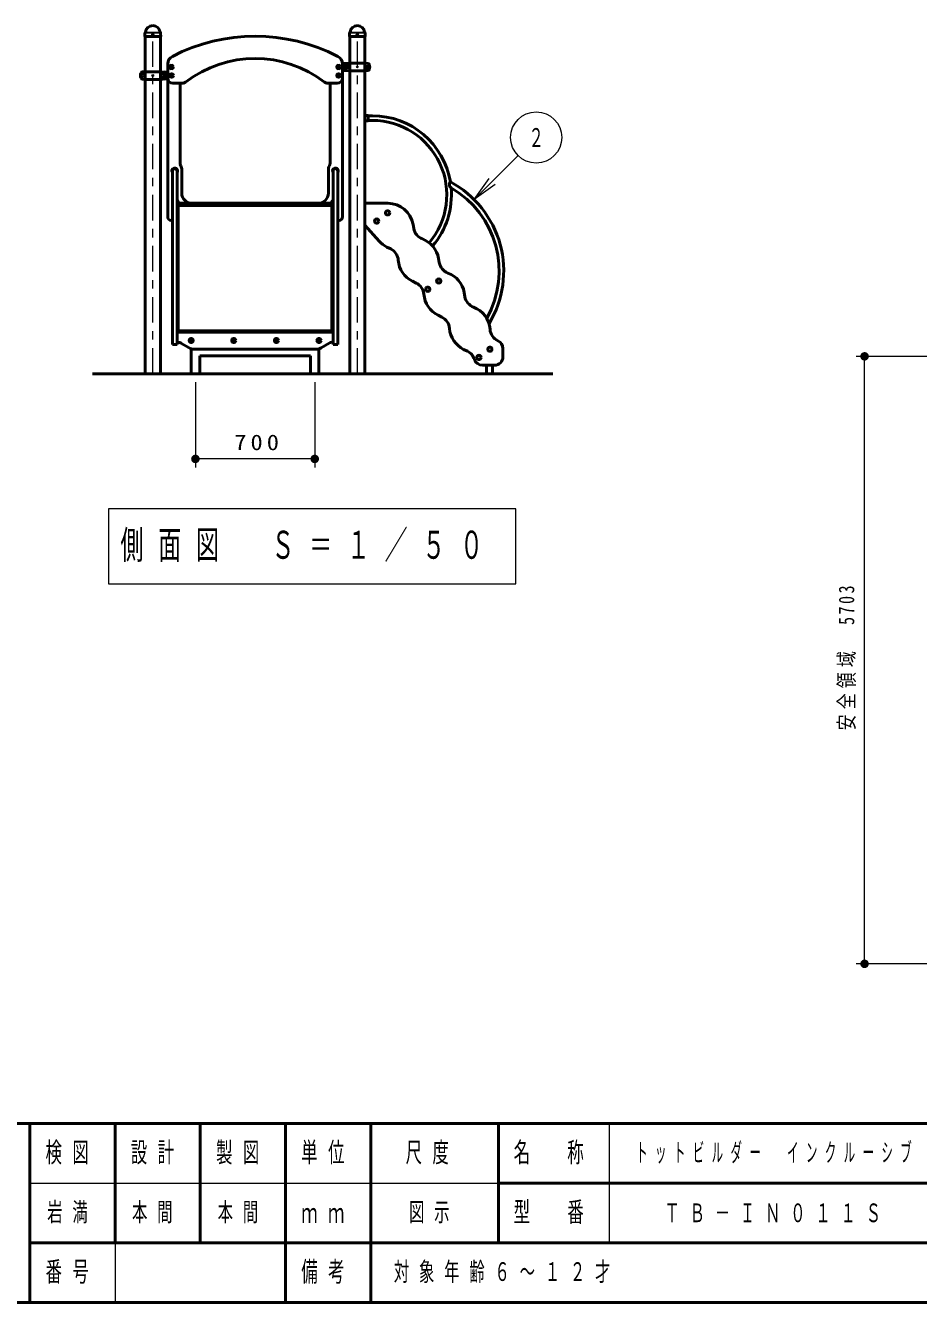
# Model space of a CAD drawing. Units: millimetres on the paper, scale 1:50. Extents: x -385 to 0, y 0 to 267.
# Drawn here: x -243 to -138.2, y 0 to 149.9 of the extents above; entities that cross this region are included whole.
import ezdxf
from ezdxf.enums import TextEntityAlignment as Align

# ---------------------------------------------------------------- set-up
doc = ezdxf.new("R2010")
doc.units = ezdxf.units.MM
doc.linetypes.add('USER1', pattern=[4.5, 2.5, -2])
doc.linetypes.add('USER2', pattern=[6, 3, -1, 1, -1])
doc.layers.add('LY_1', color=140, linetype='Continuous', lineweight=50)
doc.styles.add('ＭＳ ゴシック', font='')
doc.styles.get('ＭＳ ゴシック').set_extended_font_data('MS Gothic')

# ---------------------------------------------------------------- blocks, each defined once
blk = doc.blocks.new('filled_dot')
at = {"color": 0, "linetype": 'Continuous', "lineweight": -2, "const_width": 1.25}
blk.add_lwpolyline([(-0.625, 0, 1), (0.625, 0, 1)], format="xyb", close=True, dxfattribs=at)

msp = doc.modelspace()

# ---------------------------------------------------------------- linework, layer by layer
at = {"layer": 'LY_1'}
for p, q in [((-228.996, 148.586), (-228.988, 148.982)), ((-228.986, 148.576), (-228.996, 148.586)), ((-228.986, 148.576), (-227.148, 148.576)), ((-228.963, 149.04), (-228.941, 149.062)), ((-228.958, 108.996), (-228.958, 148.576)), ((-227.171, 149.04), (-227.193, 149.062)), ((-227.176, 108.996), (-227.176, 148.576)), ((-227.138, 148.586), (-227.148, 148.576)), ((-227.138, 148.586), (-227.146, 148.982)), ((-204.996, 148.586), (-204.988, 148.982)), ((-204.986, 148.576), (-204.996, 148.586)), ((-204.986, 148.576), (-203.148, 148.576)), ((-204.963, 149.04), (-204.941, 149.062)), ((-204.958, 108.996), (-204.958, 148.576)), ((-203.171, 149.04), (-203.193, 149.062)), ((-203.176, 108.996), (-203.176, 148.576)), ((-203.138, 148.586), (-203.148, 148.576)), ((-203.138, 148.586), (-203.146, 148.982)), ((-205.817, 143.696), (-205.817, 145.412)), ((-205.617, 145.391), (-205.817, 145.376)), ((-204.987, 145.446), (-205.617, 145.391)), ((-203.147, 145.446), (-204.987, 145.446)), ((-203.147, 145.446), (-202.831, 145.418)), ((-228.987, 144.446), (-229.303, 144.418)), ((-228.987, 144.446), (-227.147, 144.446)), ((-227.147, 144.446), (-226.517, 144.391)), ((-226.517, 144.391), (-226.317, 144.376)), ((-226.317, 143.696), (-226.317, 145.354)), ((-226.317, 127.396), (-226.317, 145.071)), ((-225.947, 145.042), (-225.867, 145.088)), ((-225.947, 145.042), (-225.947, 144.949)), ((-225.947, 144.949), (-225.867, 144.903)), ((-225.947, 144.042), (-225.867, 144.088)), ((-225.947, 144.042), (-225.947, 143.949)), ((-225.947, 143.949), (-225.867, 143.903)), ((-225.867, 145.088), (-225.787, 145.042)), ((-225.867, 144.903), (-225.787, 144.949)), ((-225.867, 144.088), (-225.787, 144.042)), ((-225.867, 143.903), (-225.787, 143.949)), ((-225.787, 145.042), (-225.787, 144.949)), ((-225.787, 144.042), (-225.787, 143.949)), ((-206.347, 145.042), (-206.267, 145.088)), ((-206.347, 145.042), (-206.347, 144.949)), ((-206.347, 144.949), (-206.267, 144.903)), ((-206.347, 144.042), (-206.267, 144.088)), ((-206.347, 144.042), (-206.347, 143.949)), ((-206.347, 143.949), (-206.267, 143.903)), ((-206.267, 145.088), (-206.187, 145.042)), ((-206.267, 144.903), (-206.187, 144.949)), ((-206.267, 144.088), (-206.187, 144.042)), ((-206.267, 143.903), (-206.187, 143.949)), ((-206.187, 145.042), (-206.187, 144.949)), ((-206.187, 144.042), (-206.187, 143.949)), ((-205.817, 127.396), (-205.817, 145.071)), ((-205.617, 144.601), (-205.817, 144.615)), ((-204.987, 144.546), (-205.617, 144.601)), ((-203.147, 144.546), (-204.987, 144.546)), ((-203.147, 144.546), (-202.831, 144.573)), ((-228.987, 143.546), (-229.303, 143.573)), ((-228.987, 143.546), (-227.147, 143.546)), ((-227.147, 143.546), (-226.517, 143.601)), ((-226.517, 143.601), (-226.312, 143.616)), ((-225.717, 143.096), (-224.581, 143.096)), ((-224.867, 143.096), (-224.867, 133.693)), ((-206.417, 143.096), (-207.553, 143.096)), ((-207.267, 143.096), (-207.267, 133.693)), ((-202.795, 139.316), (-203.176, 139.316)), ((-202.795, 139.316), (-203.176, 139.316)), ((-202.795, 138.676), (-203.176, 138.676)), ((-202.795, 138.676), (-203.176, 138.676)), ((-202.795, 139.316), (-202.795, 138.676)), ((-202.795, 139.316), (-202.795, 138.676)), ((-202.301, 139.268), (-202.795, 139.268)), ((-202.301, 138.724), (-202.795, 138.724)), ((-225.771, 132.796), (-225.771, 112.408)), ((-225.227, 132.796), (-225.227, 112.408)), ((-224.667, 130.196), (-224.667, 132.919)), ((-207.467, 130.196), (-207.467, 132.919)), ((-206.907, 132.796), (-206.907, 112.408)), ((-206.363, 132.796), (-206.363, 112.408)), ((-225.087, 114.041), (-225.087, 129.158)), ((-225.087, 128.996), (-207.047, 128.996)), ((-207.047, 114.041), (-207.047, 129.158)), ((-200.488, 128.996), (-203.176, 128.996)), ((-225.087, 128.736), (-207.047, 128.736)), ((-225.917, 126.996), (-225.771, 126.996)), ((-206.217, 126.996), (-206.363, 126.996)), ((-203.176, 126.422), (-201.511, 124.551)), ((-197.448, 126.034), (-197.535, 126.526)), ((-200.149, 123.635), (-200.597, 123.856)), ((-194.448, 122.034), (-194.535, 122.526)), ((-197.149, 119.635), (-197.597, 119.856)), ((-191.448, 118.034), (-191.535, 118.526)), ((-194.149, 115.635), (-194.597, 115.856)), ((-225.227, 114.041), (-206.907, 114.041)), ((-225.227, 112.408), (-225.771, 112.408)), ((-225.227, 113.881), (-206.907, 113.881)), ((-224.774, 112.595), (-223.818, 112.043)), ((-207.36, 112.595), (-208.317, 112.043)), ((-206.363, 112.408), (-206.907, 112.408)), ((-223.567, 108.996), (-223.567, 111.935)), ((-223.238, 111.888), (-208.897, 111.888)), ((-216.067, 111.092), (-222.567, 111.092)), ((-222.567, 108.996), (-222.567, 111.092)), ((-216.067, 111.092), (-209.567, 111.092)), ((-209.567, 108.996), (-209.567, 111.092)), ((-208.567, 108.996), (-208.567, 111.935)), ((-191.149, 111.635), (-191.597, 111.856)), ((-186.982, 110.996), (-186.982, 111.96)), ((-187.982, 109.996), (-189.382, 109.996)), ((-188.897, 108.996), (-188.897, 109.996)), ((-188.217, 108.996), (-188.217, 109.996)), ((-235.127, 108.996), (-181.116, 108.996)), ((-242.5, 21), (-242.5, 0)), ((-232.5, 21), (-232.5, 7)), ((-222.5, 21), (-222.5, 7)), ((-212.5, 21), (-212.5, 0)), ((-202.5, 21), (-202.5, 7)), ((-187.5, 21), (-187.5, 7)), ((-187.5, 14), (-70, 14)), ((-242.5, 7), (0, 7)), ((-202.5, 7), (-202.5, 0))]:
    msp.add_line(p, q, dxfattribs=at)
at = {"layer": 'LY_1', "color": 7, "lineweight": 13}
for p, q in [((-228.96, 149.006), (-227.174, 149.006)), ((-228.924, 149.076), (-227.213, 149.076)), ((-204.96, 149.006), (-203.174, 149.006)), ((-204.924, 149.076), (-203.213, 149.076)), ((-229.402, 143.811), (-229.402, 144.18)), ((-229.032, 144.18), (-229.402, 144.18)), ((-227.102, 144.18), (-226.732, 144.18)), ((-226.732, 143.811), (-226.732, 144.18)), ((-205.402, 144.811), (-205.402, 145.18)), ((-205.032, 145.18), (-205.402, 145.18)), ((-205.032, 144.811), (-205.402, 144.811)), ((-203.102, 145.18), (-202.732, 145.18)), ((-203.102, 144.811), (-202.732, 144.811)), ((-202.732, 144.811), (-202.732, 145.18)), ((-229.032, 143.811), (-229.402, 143.811)), ((-227.102, 143.811), (-226.732, 143.811)), ((-190.368, 129.434), (-185.2, 134.602)), ((-190.368, 129.434), (-188.6, 131.909)), ((-190.368, 129.434), (-188.246, 131.555)), ((-187.893, 131.202), (-190.368, 129.434)), ((-225.194, 112.708), (-225.227, 112.708)), ((-206.94, 112.708), (-206.907, 112.708)), ((-78.082, 111.034), (-145.551, 111.034)), ((-144.551, 39.742), (-144.551, 111.034)), ((-223.067, 107.996), (-223.067, 97.996)), ((-209.067, 107.996), (-209.067, 97.996)), ((-209.067, 98.996), (-223.067, 98.996)), ((-233.265, 93.133), (-233.265, 84.333)), ((-185.465, 93.133), (-233.265, 93.133)), ((-185.465, 84.333), (-185.465, 93.133)), ((-233.265, 84.333), (-185.465, 84.333)), ((-76.384, 39.742), (-145.551, 39.742)), ((-174.5, 21), (-174.5, 7)), ((-242.5, 14), (-187.5, 14)), ((-232.5, 7), (-232.5, 0))]:
    msp.add_line(p, q, dxfattribs=at)
at = {"layer": 'LY_1', "color": 7, "linetype": 'USER2', "lineweight": 13}
for p, q in [((-228.067, 108.996), (-228.067, 148.996)), ((-204.067, 108.996), (-204.067, 148.996))]:
    msp.add_line(p, q, dxfattribs=at)
at = {"layer": 'LY_1', "color": 7, "linetype": 'USER1', "lineweight": 13}
msp.add_line((-206.363, 126.996), (-206.317, 126.996), dxfattribs=at)
at = {"layer": 'LY_1', "color": 7}
for p, q in [((-385, 21), (0, 21)), ((-385, 0), (0, 0))]:
    msp.add_line(p, q, dxfattribs=at)
at = {"layer": 'LY_1'}
for centre, radius in [((-228.067, 148.736), 0.06), ((-204.067, 148.736), 0.06), ((-225.867, 144.996), 0.21), ((-225.867, 143.996), 0.21), ((-225.867, 143.996), 0.15), ((-206.267, 144.996), 0.21), ((-206.267, 143.996), 0.21), ((-206.267, 144.996), 0.15), ((-206.267, 143.996), 0.15), ((-200.517, 127.876), 0.25), ((-201.797, 126.916), 0.25), ((-194.517, 119.876), 0.25), ((-195.797, 118.916), 0.25), ((-223.567, 112.896), 0.24), ((-223.567, 112.896), 0.13), ((-218.567, 112.896), 0.24), ((-218.567, 112.896), 0.13), ((-213.567, 112.896), 0.24), ((-213.567, 112.896), 0.13), ((-208.567, 112.896), 0.24), ((-208.567, 112.896), 0.13), ((-189.797, 110.916), 0.25), ((-188.517, 111.876), 0.25)]:
    msp.add_circle(centre, radius, dxfattribs=at)
at = {"layer": 'LY_1', "color": 7, "lineweight": 13}
for centre, radius in [((-229.217, 143.996), 0.185), ((-229.217, 143.996), 0.1), ((-228.067, 143.996), 0.1), ((-226.917, 143.996), 0.185), ((-226.917, 143.996), 0.1), ((-225.867, 144.996), 0.11), ((-225.867, 143.996), 0.11), ((-206.267, 144.996), 0.11), ((-206.267, 143.996), 0.11), ((-205.217, 144.996), 0.185), ((-205.217, 144.996), 0.1), ((-204.067, 144.996), 0.1), ((-202.917, 144.996), 0.185), ((-202.917, 144.996), 0.1), ((-183.078, 136.723), 3), ((-200.517, 127.876), 0.171), ((-201.797, 126.916), 0.171), ((-194.517, 119.876), 0.171), ((-195.797, 118.916), 0.171), ((-189.797, 110.916), 0.171), ((-188.517, 111.876), 0.171)]:
    msp.add_circle(centre, radius, dxfattribs=at)
at = {"layer": 'LY_1', "color": 7, "linetype": 'USER1', "lineweight": 13}
for centre in [(-225.867, 144.996), (-225.867, 143.996), (-206.267, 144.996), (-206.267, 143.996)]:
    msp.add_circle(centre, 0.125, dxfattribs=at)
at = {"layer": 'LY_1'}
for centre, radius, start, end in [((-228.067, 148.996), 0.864, 90, 173.3676), ((-228.067, 148.996), 0.864, 6.6324, 90), ((-204.067, 148.996), 0.864, 90, 173.3676), ((-204.067, 148.996), 0.864, 6.6324, 90), ((-228.904, 148.981), 0.084, 135, 178.99605), ((-228.981, 149.102), 0.056, 315, 353.3676), ((-227.153, 149.102), 0.056, 186.6324, 225), ((-227.23, 148.981), 0.084, 1.00395, 45), ((-216.067, 127.388), 21.207, 62.75771, 117.24229), ((-204.904, 148.981), 0.084, 135, 178.99605), ((-204.981, 149.102), 0.056, 315, 353.3676), ((-203.153, 149.102), 0.056, 186.6324, 225), ((-203.23, 148.981), 0.084, 1.00395, 45), ((-225.317, 145.354), 1, 117.24229, 180), ((-216.067, 132.649), 13.347, 52.37875, 127.62125), ((-206.817, 145.354), 1, 0, 62.75771), ((-205.285, 145.219), 0.2, 95, 163.80375), ((-202.849, 145.219), 0.2, 16.19625, 85), ((-228.517, 143.996), 1, 163.80375, 196.19625), ((-229.285, 144.219), 0.2, 95, 163.80375), ((-226.849, 144.219), 0.2, 16.19625, 85), ((-227.617, 143.996), 1, 343.80375, 16.19625), ((-204.517, 144.996), 1, 163.80375, 196.19625), ((-205.285, 144.773), 0.2, 196.19625, 265), ((-202.849, 144.773), 0.2, 275, 343.80375), ((-203.617, 144.996), 1, 343.80375, 16.19625), ((-229.285, 143.773), 0.2, 196.19625, 265), ((-226.849, 143.773), 0.2, 275, 343.80375), ((-225.717, 143.696), 0.6, 180, 270), ((-224.581, 143.696), 0.6, 270, 307.62125), ((-207.553, 143.696), 0.6, 232.37875, 270), ((-206.417, 143.696), 0.6, 270, 0), ((-202.301, 129.996), 9.272, 9.35026, 90), ((-202.301, 129.996), 8.728, 319.8063, 90), ((-224.267, 133.693), 0.6, 180, 208.95502), ((-225.667, 132.919), 1, 0, 28.95502), ((-206.467, 132.919), 1, 151.04498, 180), ((-207.867, 133.693), 0.6, 331.04498, 0), ((-225.499, 132.796), 0.33, 325.51176, 214.48824), ((-225.499, 132.796), 0.272, 0, 180), ((-206.635, 132.796), 0.33, 325.51176, 214.48824), ((-206.635, 132.796), 0.272, 0, 180), ((-202.301, 129.996), 9.272, 319.61733, 5.17064), ((-192.813, 131.204), 0.452, 138.76328, 235.75762), ((-198.762, 121.039), 11.872, 328.70731, 61.79978), ((-198.762, 121.039), 11.328, 330.6897, 59.81513), ((-225.287, 129.158), 0.2, 0, 72.5424), ((-223.467, 130.196), 1.2, 180, 269.06068), ((-224.004, 129.056), 0.06, 270, 64.79124), ((-208.667, 130.196), 1.2, 270.93932, 0), ((-208.13, 129.056), 0.06, 115.20876, 270), ((-206.847, 129.158), 0.2, 107.4576, 180), ((-200.488, 125.996), 3, 10, 90), ((-225.917, 127.396), 0.4, 180, 270), ((-206.217, 127.396), 0.4, 270, 0), ((-195.872, 126.312), 1.6, 190, 249.42056), ((-199.27, 126.547), 3, 221.68267, 243.73979), ((-197.489, 122.005), 3, 10, 69.42056), ((-200.857, 122.2), 1.6, 4.31923, 63.7398), ((-196.27, 122.547), 3, 184.31923, 243.73979), ((-192.872, 122.312), 1.6, 190, 249.42056), ((-194.489, 118.005), 3, 10, 69.42056), ((-197.857, 118.2), 1.6, 4.31923, 63.7398), ((-193.27, 118.547), 3, 184.31923, 243.73979), ((-189.872, 118.312), 1.6, 190, 249.42056), ((-194.857, 114.2), 1.6, 4.31923, 63.7398), ((-191.489, 114.005), 3, 3.98254, 69.42056), ((-190.27, 114.547), 3, 184.31923, 243.73979), ((-186.9, 114.325), 1.6, 183.98254, 245.41667), ((-225.194, 111.868), 0.84, 60, 90), ((-206.94, 111.868), 0.84, 90, 120), ((-187.982, 111.96), 1, 0, 65.41667), ((-223.238, 113.048), 1.16, 240, 270), ((-208.897, 113.048), 1.16, 270, 300), ((-191.857, 110.2), 1.6, 17.81812, 63.7398), ((-187.982, 110.996), 1, 270, 0), ((-189.382, 110.996), 1, 197.81812, 270)]:
    msp.add_arc(centre, radius, start, end, dxfattribs=at)
at = {"layer": 'LY_1', "color": 7, "linetype": 'USER1', "lineweight": 13}
for centre, start, end in [((-204.987, 145.426), 0, 91.98888), ((-227.147, 144.426), 88.01112, 180), ((-204.987, 144.566), 270, 0), ((-227.147, 143.566), 180, 270)]:
    msp.add_arc(centre, 0.02, start, end, dxfattribs=at)
at = {"layer": 'LY_1', "color": 7, "lineweight": 13}
for centre, start, end in [((-231.592, 143.996), 355.87048, 4.12952), ((-224.542, 143.996), 175.87048, 184.12952), ((-207.592, 144.996), 355.87048, 4.12952), ((-200.542, 144.996), 175.87048, 184.12952)]:
    msp.add_arc(centre, 2.567, start, end, dxfattribs=at)

# ---------------------------------------------------------------- block references
at = {"layer": 'LY_1', "color": 7, "lineweight": 13, "xscale": 0.4, "yscale": 0.4}
for p, rotation in [((-144.551, 111.034), 270), ((-209.067, 98.996), 180), ((-144.551, 39.742), 90)]:
    msp.add_blockref('filled_dot', p, dxfattribs=dict(at, rotation=rotation))
msp.add_blockref('filled_dot', (-223.067, 98.996), dxfattribs=at)

# ---------------------------------------------------------------- texts
at = {"layer": 'LY_1', "color": 7, "style": 'ＭＳ ゴシック', "width": 0.6}
msp.add_text('２', height=2.199, dxfattribs=at).set_placement((-183.078, 136.723), align=Align.MIDDLE_CENTER)
at = {"layer": 'LY_1', "color": 7, "style": 'ＭＳ ゴシック'}
for s, insert, char_height, attachment_point in [('\\T1.33;\\W1.15;700', (-215.65, 99.996), 1.833, 8), ('\\T1.64;\\W0.6;側面図\u3000Ｓ＝１／５０', (-231.865, 88.733), 3.299, 4), ('\\T1.64;\\W0.6;検図', (-237.5, 17.5), 2.346, 5), ('\\T1.64;\\W0.6;設計', (-227.5, 17.5), 2.346, 5), ('\\T1.64;\\W0.6;製図', (-217.5, 17.5), 2.346, 5), ('\\T1.64;\\W0.6;単位', (-207.5, 17.5), 2.346, 5), ('\\T1.64;\\W0.6;尺度', (-195.25, 17.5), 2.346, 5), ('\\T1.64;\\W0.6;名\u3000称', (-181, 17.5), 2.346, 5), ('\\T1.64;\\W0.45;トットビルダー\u3000インクルーシブ', (-154.75, 17.5), 2.199, 5), ('\\T1.64;\\W0.6;岩満', (-237.5, 10.5), 2.199, 5), ('\\T1.64;\\W0.6;本間', (-230.5, 10.5), 2.199, 4), ('\\T1.64;\\W0.6;本間', (-217.5, 10.5), 2.199, 5), ('\\T1.64;\\W0.6;型\u3000番', (-181, 10.5), 2.346, 5), ('\\T1.64;\\W0.6;ｍｍ', (-207.5, 10.5), 2.346, 5), ('\\T1.64;\\W0.6;図示', (-198, 10.5), 2.199, 4), ('\\T1.64;\\W0.6;ＴＢ－ＩＮ０１１Ｓ', (-154.75, 10.5), 2.199, 5), ('\\T1.64;\\W0.6;番号', (-237.5, 3.5), 2.346, 5), ('\\T1.64;\\W0.6;備考', (-207.5, 3.5), 2.346, 5), ('\\T1.64;\\W0.6;対象年齢６～１２才', (-186.5, 3.5), 2.199, 5)]:
    msp.add_mtext(s, dxfattribs=dict(at, insert=insert, char_height=char_height, attachment_point=attachment_point))
at = {"layer": 'LY_1', "color": 7, "insert": (-145.551, 75.795), "char_height": 1.833, "attachment_point": 8, "rotation": 90, "style": 'ＭＳ ゴシック'}
msp.add_mtext('\\T1.32;\\W0.75;安全領域\u30005703', dxfattribs=at)

doc.saveas('drawing.dxf')
